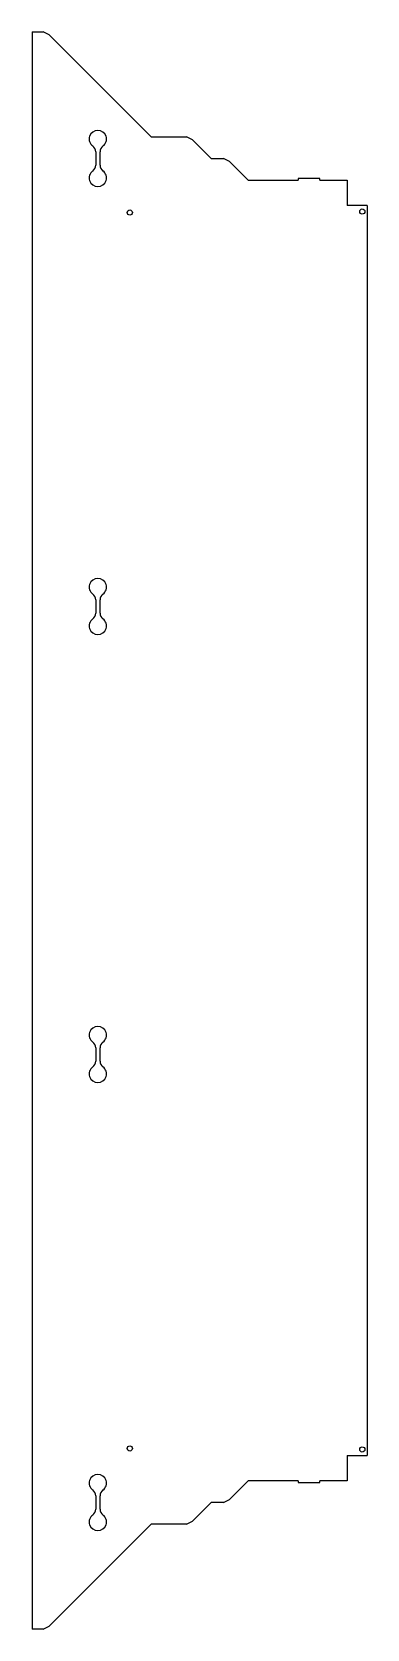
# Model space of a CAD drawing. Header units: millimetres. Extents: x -24 to 208, y -446 to 662.
import ezdxf

# ---------------------------------------------------------------- set-up
doc = ezdxf.new("R2010")
doc.units = ezdxf.units.MM

msp = doc.modelspace()

# ---------------------------------------------------------------- linework, layer by layer
at = {"color": 7, "linetype": 'Continuous', "lineweight": 25}
for p, q in [((-23.7, 661.8), (-23.7, -445.9)), ((-23.7, 661.8), (-15.9, 661.8)), ((-11.9, 659.8), (-15.9, 661.8)), ((-11.9, 659.8), (58.9, 589)), ((58.9, 589), (83.4, 589)), ((87.4, 587), (83.4, 589)), ((20.4, 578.6), (20.4, 569.3)), ((23.4, 569.3), (23.4, 578.6)), ((87.4, 587), (100.4, 574)), ((100.4, 574), (109, 574)), ((113, 572), (109, 574)), ((113, 572), (126, 559)), ((126, 559), (160.6, 559)), ((160.6, 560.1), (160.6, 559)), ((175.6, 560.1), (160.6, 560.1)), ((175.6, 559), (175.6, 560.1)), ((175.6, 559), (194.6, 559)), ((194.6, 559), (194.6, 541.5)), ((208.4, 541.5), (194.6, 541.5)), ((208.4, 541.5), (208.4, -325.6)), ((20.4, 267.9), (20.4, 258.7)), ((23.4, 258.7), (23.4, 267.9)), ((20.4, -42.8), (20.4, -52)), ((23.4, -52), (23.4, -42.8)), ((194.6, -325.6), (208.4, -325.6)), ((194.6, -325.6), (194.6, -343.1)), ((126, -343.1), (113, -356.1)), ((160.6, -343.1), (126, -343.1)), ((160.6, -343.1), (160.6, -344.2)), ((194.6, -343.1), (175.6, -343.1)), ((175.6, -344.2), (175.6, -343.1)), ((20.4, -353.4), (20.4, -362.7)), ((23.4, -362.7), (23.4, -353.4)), ((160.6, -344.2), (175.6, -344.2)), ((100.4, -358.1), (87.4, -371.1)), ((109, -358.1), (100.4, -358.1)), ((109, -358.1), (113, -356.1)), ((58.9, -373.1), (-11.9, -443.9)), ((83.4, -373.1), (58.9, -373.1)), ((83.4, -373.1), (87.4, -371.1)), ((-15.9, -445.9), (-23.7, -445.9)), ((-15.9, -445.9), (-11.9, -443.9))]:
    msp.add_line(p, q, dxfattribs=at)
for centre in [(44, 536.5), (205.1, 537.2), (44, -320.6), (205.1, -321.3)]:
    msp.add_circle(centre, 1.8, dxfattribs=at)
for centre, radius, start, end in [((21.9, 587.5), 6, 306.2215, 233.7785), ((15.4, 578.6), 5, 0, 53.7785), ((28.4, 578.6), 5, 126.2215, 180), ((21.9, 560.5), 6, 126.2215, 53.7785), ((15.4, 569.3), 5, 306.2215, 0), ((28.4, 569.3), 5, 180, 233.7785), ((21.9, 276.8), 6, 306.2215, 233.7785), ((15.4, 267.9), 5, 0, 53.7785), ((28.4, 267.9), 5, 126.2215, 180), ((15.4, 258.7), 5, 306.2215, 0), ((28.4, 258.7), 5, 180, 233.7785), ((21.9, 249.8), 6, 126.2215, 53.7785), ((21.9, -33.9), 6, 306.2215, 233.7785), ((15.4, -42.8), 5, 0, 53.7785), ((28.4, -42.8), 5, 126.2215, 180), ((15.4, -52), 5, 306.2215, 0), ((28.4, -52), 5, 180, 233.7785), ((21.9, -60.9), 6, 126.2215, 53.7785), ((21.9, -344.6), 6, 306.2215, 233.7785), ((15.4, -353.4), 5, 0, 53.7785), ((28.4, -353.4), 5, 126.2215, 180), ((15.4, -362.7), 5, 306.2215, 0), ((28.4, -362.7), 5, 180, 233.7785), ((21.9, -371.6), 6, 126.2215, 53.7785)]:
    msp.add_arc(centre, radius, start, end, dxfattribs=at)

doc.saveas('drawing.dxf')
